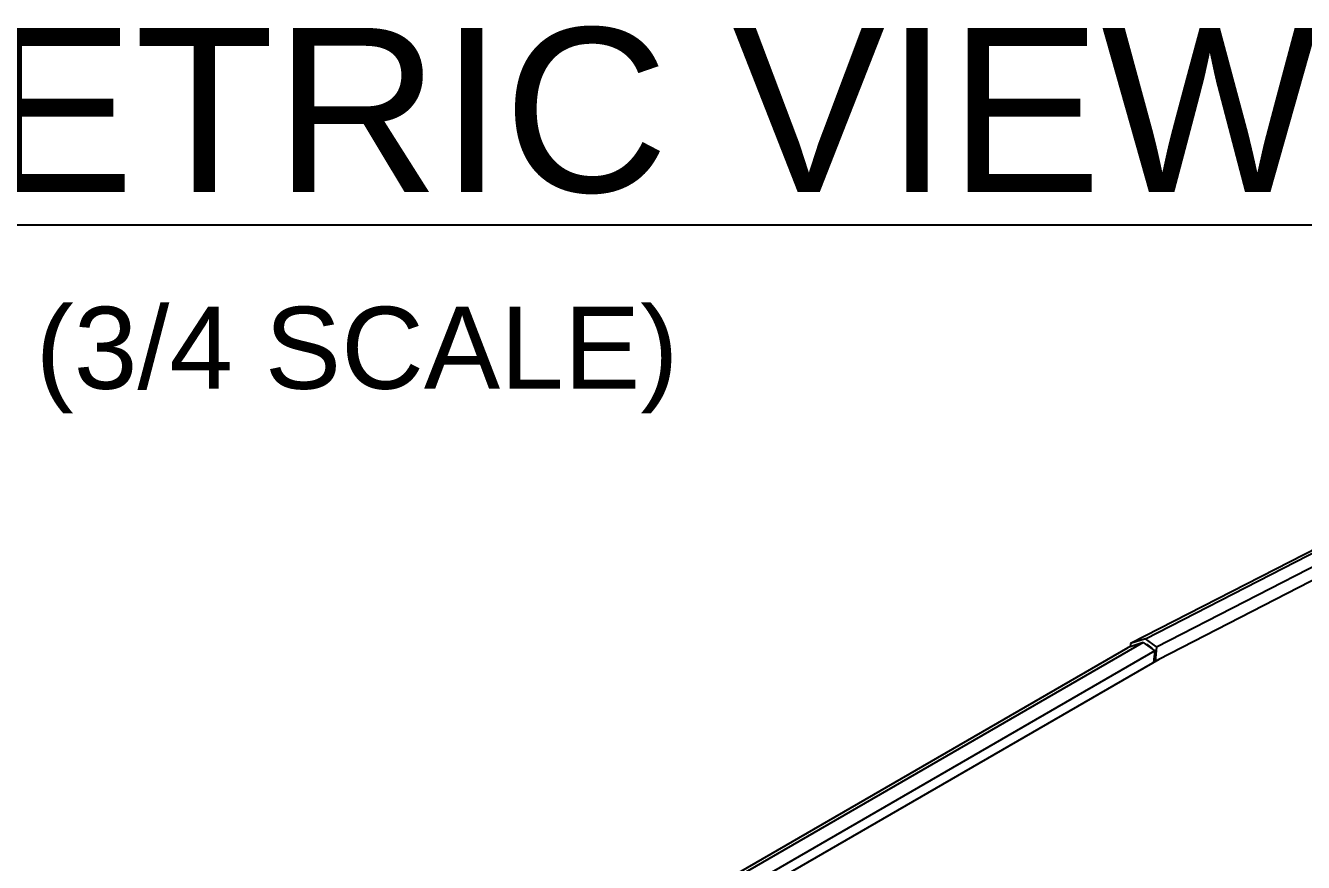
# Model space of a CAD drawing. Header units: inches. Extents: x 1.2 to 43.4, y 1.7 to 28.6.
# Drawn here: x 8.88 to 12.777, y 19.443 to 21.995 of the extents above; entities that cross this region are included whole.
import ezdxf
from ezdxf.enums import TextEntityAlignment as Align

# ---------------------------------------------------------------- set-up
doc = ezdxf.new("R2010")
doc.units = ezdxf.units.IN
doc.header["$MEASUREMENT"] = 0
doc.layers.add('DIM', color=1, linetype='Continuous')
doc.styles.get("Standard").update_dxf_attribs({"font": 'arial.ttf'})

msp = doc.modelspace()

# ---------------------------------------------------------------- linework, layer by layer
for p, q in [((13.0622, 20.5273), (12.2498, 20.1104)), ((12.2954, 20.1252), (13.0648, 20.52)), ((12.3291, 20.101), (13.0482, 20.47)), ((13.0341, 20.4207), (12.3361, 20.0625)), ((12.2883, 20.1138), (1.9681, 14.1561)), ((12.2883, 20.1138), (12.2427, 20.0989)), ((12.2498, 20.1104), (12.2487, 20.1009)), ((12.2954, 20.1252), (12.2498, 20.1104)), ((12.2883, 20.1138), (12.3238, 20.0882)), ((12.3291, 20.101), (12.2954, 20.1252)), ((1.9331, 14.1474), (12.2427, 20.0989)), ((12.3238, 20.0882), (2.0037, 14.1305)), ((12.2965, 20.1078), (12.2984, 20.1084)), ((12.2984, 20.1084), (12.2969, 20.1075)), ((12.2984, 20.1084), (12.3147, 20.0967)), ((12.3147, 20.0967), (12.3132, 20.0959)), ((12.3147, 20.0967), (12.3145, 20.0949)), ((12.3238, 20.0882), (12.3198, 20.0531)), ((12.3291, 20.101), (12.3248, 20.056)), ((12.3361, 20.0625), (2.016, 14.1048))]:
    msp.add_line(p, q)

# ---------------------------------------------------------------- texts
at = {"layer": 'DIM'}
for s, height, p in [('%%UISOMETRIC VIEW', 0.5, (9.8906, 21.4871)), ('(3/4 SCALE)', 0.25, (9.8906, 20.8872))]:
    msp.add_text(s, height=height, dxfattribs=at).set_placement(p, align=Align.CENTER)

doc.saveas('drawing.dxf')
